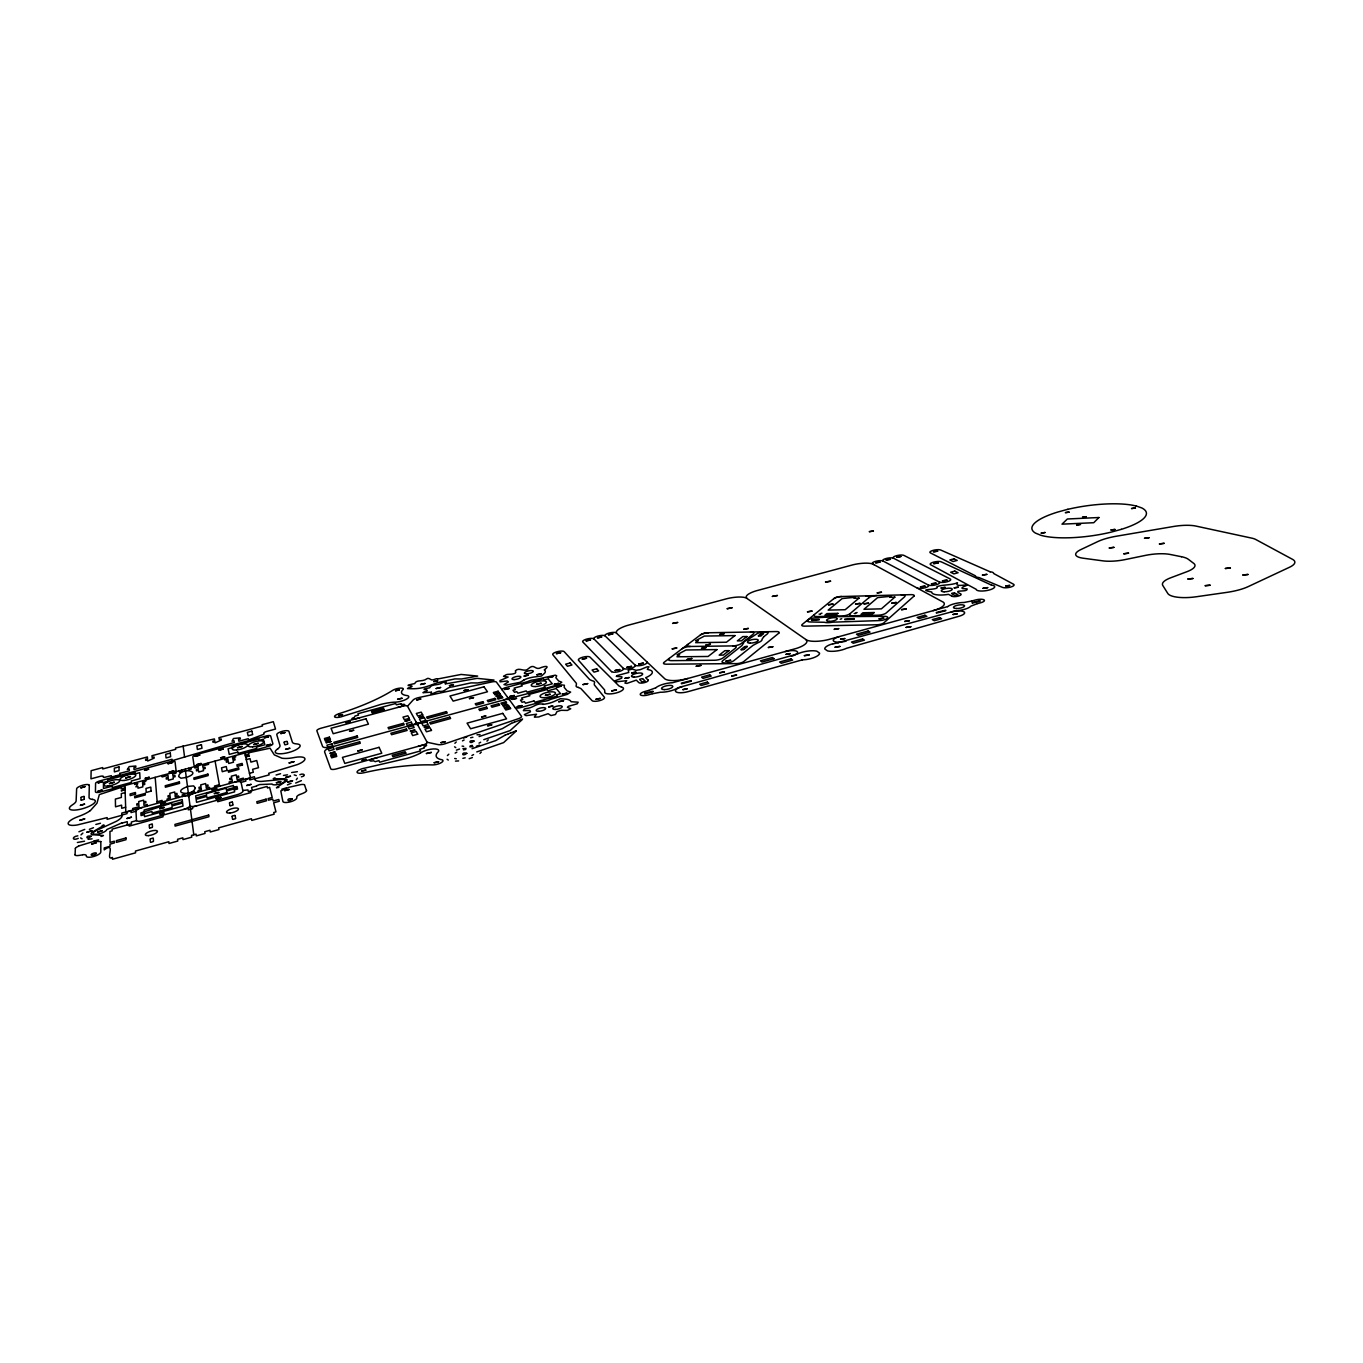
<?xml version="1.0" encoding="UTF-8"?>
<svg xmlns="http://www.w3.org/2000/svg" width="1363" height="1363" viewBox="0 0 1363 1363"><rect width="100%" height="100%" fill="white"/><g stroke="black" fill="none" stroke-linecap="round" stroke-linejoin="round"><path stroke-width="1.5" d="M100.845 841.567L100.794 851.926A7.565 2.351 -17.3 0 1 93.757 856.492A7.565 2.351 -17.3 0 1 86.295 856.117A7.633 2.368 -17.5 0 0 82.751 854.669M84.182 799.093L84.267 796.571M80.945 799.979L81.047 797.457M75.084 854.533L75.357 848.553M299.587 794.493A7.241 2.317 -15.3 0 0 296.844 797.628A7.224 2.317 -15.5 0 1 290.234 801.87A7.224 2.317 -15.5 0 1 282.857 801.342L280.812 790.932L289.092 787.252L300.865 784.577A11.364 3.595 -15.3 0 1 301.342 784.526A5.537 1.755 -15.3 0 1 304.477 784.798M520.087 720.09L514.533 722.151M513.766 731.829L511.04 732.8M507.905 734.18L505.196 735.066M505.009 735.236L495.706 740.603L472.041 748.713M513.101 697.396A4.736 1.448 -13 0 0 509.489 699.901A4.753 1.448 -13 0 0 504.037 699.883L421.644 722.39A4.788 1.448 -13.9 0 1 416.294 722.339L407.52 706.204L413.159 699.986A6.168 1.806 -13.7 0 1 418.918 697.532L491.975 681.909A4.6 1.363 -13.1 0 1 496.422 682.096L507.649 697.379A4.719 1.431 -13 0 0 513.101 697.396L561.471 684.89L564.401 685.265L564.197 687.378L567.076 690.854L570.637 692.08L567.417 694.295L550.379 699.423A5.401 1.67 -12.7 0 1 543.616 701.298L520.683 707.584A4.805 1.482 -12.9 0 1 515.129 707.55M431.441 692.302C428.681 697.021 438.153 689.78 440.453 691.467C445.957 691.586 446.025 687.105 453.027 686.765L470.951 682.897L477.714 682.965L494.019 680.052L477.084 678.348L452.618 682.676A9.183 2.675 -13.4 0 0 451.392 682.897L445.309 683.868M263.962 734.027L264.03 733.55A3.663 1.039 -15.1 0 1 266.637 731.454L275.513 729.052L273.333 721.691L262.156 724.707L262.497 725.968L218.915 737.69L219.256 739.428L221.147 738.933L221.368 740.024L215.115 742.852L214.911 741.762L213.02 742.273L212.815 741.165L214.707 740.654L214.383 738.916L175.52 747.997L175.674 749.326L151.992 755.698L152.145 757.504L154.053 756.993L154.155 758.118L147.698 761.031L147.613 759.89L145.688 760.401L145.602 759.259L147.528 758.748L147.391 756.942L102.719 768.953L102.719 767.573L91.134 770.691L90.963 778.835L100.18 776.348A3.799 1.056 -16.5 0 1 103.247 776.961L103.435 777.353M445.241 683.698L446.229 682.164L443.401 682.284A9.132 2.641 -13.4 0 0 442.43 682.727C437.54 686.015 431.85 683.442 429.618 687.804C415.153 690.598 434.695 688.724 423.757 692.217A9.2 2.675 -13.6 0 0 422.939 692.677L431.458 692.2M256.568 785.821L259.464 784.594L272.021 784.015A6.798 2.113 -15.4 0 0 278.529 784.338A6.798 2.113 -15.4 0 0 285.088 780.795A6.798 2.113 -15.4 0 0 280.079 779.653L261.321 781.425A16.373 5.009 -15.4 0 1 254.677 778.58L249.804 779.926L249.395 778.341L245.51 779.415L245.919 781.05L241.047 782.396A6.542 1.993 -15.7 0 0 234.385 782.192M297.407 778.12L296.316 779.738M481.292 752.086L479.946 753.466M488.261 739.802L486.932 741.131M447.422 755.579L448.836 754.216M454.884 743.295L456.247 741.966M516.015 731.25L503.611 742.614L476.76 751.933M522.302 719.545L510.171 730.568L483.78 739.666M81.013 834.889L82.887 833.066M153.338 841.533L150.782 842.351M150.356 838.875L152.946 838.092M232.221 816.113L234.76 815.364M235.458 818.72L233.005 819.453M149.436 824.802L151.975 824.053M152.23 827.443L149.811 828.142M232.783 805.124L230.33 805.84M814.341 614.577A6.236 1.84 -10 0 0 817.34 616.553L841.738 616.008A6.287 1.857 -9.8 0 0 849.916 613.776L868.827 597.744A6.185 1.789 -9.5 0 1 876.801 595.563M83.91 799.451L81.354 800.2M81.235 797.168L83.944 796.367M229.631 802.62L232.068 801.921M741.046 649.487L744.522 646.726M758.322 635.771L760.81 633.778M743.806 649.452L747.282 646.692M761.048 635.72L763.655 633.642M424.183 747.997L419.736 749.36L420.554 750.911L379.681 762.207L378.965 760.622L375.234 761.661L373.394 760.741A3.152 0.988 -14.5 0 1 369.969 760.656A3.152 0.988 -14.5 0 1 372.593 758.918L377.585 757.538M653.03 691.791L644.733 693.92M287.525 744.164L285.174 744.794M644.784 681.244L642.109 681.824M644.546 693.358L645.534 692.932M284.254 742L286.792 741.336M301.376 780.641L295.635 783.044M639.894 679.183L642.535 678.638M276.433 787.712L285.77 781.493M744.607 646.675L747.094 646.198M743.636 649.572L741.216 649.981M760.946 635.788L758.51 636.248M681.313 683.17L691.16 680.614M819.197 619.824L811.718 620.386M691.245 681.21L681.517 683.766M854.328 619.109L844.873 619.688M972.126 602.565L980.014 600.708M844.719 619.143L854.226 618.581M980.014 601.287L972.279 603.11M760.912 633.71L763.348 633.267M957.661 595.103L955.19 595.512M78.918 831.771L84.745 829.403M523.818 680.239L519.882 682.369L508.16 684.686A14.192 4.191 -13 0 1 506.542 685.112L503.986 684.601L508.416 681.892L507.206 680.955L500.051 681.841L499.982 680.563L508.16 677.053L504.293 676.542A14.192 4.157 -12.8 0 1 503.543 676.252L506.491 674.6A13.391 3.936 -12.9 0 1 508.058 674.361C510.426 674.225 517.906 674.208 515.333 670.852C519.15 666.609 524.755 672.93 528.571 668.534C534.04 663.508 534.739 669.369 539.288 668.313C545.03 665.757 550.635 665.365 544.246 669.88A18.111 5.35 -12.7 0 1 544.672 673.152L541.503 675.997L534.057 677.002A11.739 3.51 -12.7 0 0 523.443 680.188M811.564 619.841L819.095 619.296M93.519 831.447L104.201 825.16L102.225 825.416M951.817 593.263L954.373 592.871M473.574 754.574L471.888 755.494M480.662 742.239L479.009 743.125M455.14 753.109L456.826 752.189M462.466 740.876L464.119 739.99M420.264 753.092L421.44 752.41A10.086 3.22 -14 0 1 433.315 748.951A10.086 3.22 -14 0 1 438.494 751.507A25.59 8.246 -13.7 0 0 440.726 759.515A6.832 2.215 -14 0 1 441.578 762.462A6.832 2.215 -14 0 1 432.48 764.916A124.237 42.049 -15 0 0 363.751 772.787L363.529 772.821A6.798 2.164 -14.7 0 1 357.072 771.816A6.798 2.164 -14.7 0 1 365.131 768.033L407.588 758.203A28.879 9.081 -14.2 0 0 420.4 753.109M263.485 734.418L248.56 740.007L248.236 738.695L238.9 741.233L238.508 739.479L240.399 738.95L240.161 737.86L233.465 738.507L232.034 741.216L233.942 740.705L234.334 742.46L172.232 760.656L172.079 759.276L134.017 769.55L133.932 767.693L135.874 767.165L135.806 766.006L129.161 766.619L127.304 769.482L129.264 768.953L129.332 770.811L119.757 773.4M945.718 610.743L936.415 613.06M936.33 612.498L945.701 610.181M84.557 841.192L77.384 842.487M291.086 783.282L287.406 784.901M275.053 777.881L273.23 778.665L284.322 778.903M291.648 772.531L297.39 771.679M89.379 829.334L93.468 827.716M100.998 836.473L103.06 835.655M514.175 731.573L516.321 730.721M520.479 719.851L522.591 719.017M977.032 603.775L970.916 606.126A12.642 3.782 -8.7 0 1 955.344 610.845L838.006 642.654M648.958 690.325L655.824 687.77M472.382 757.589L469.162 758.714M301.41 776.842C306.828 775.717 303.693 772.838 299.86 774.678M479.52 745.152L476.369 746.243M456.384 750.144L459.552 749.037M463.676 738.013L466.776 736.94M479.094 736.582L502.351 728.643L511.466 723.327M840.187 619.245L841.738 618.717M78.27 838.381C71.966 841.158 71.592 836.643 77.844 835.809M855.674 613.486L854.192 613.486M820.526 614.151L819.078 614.151M832.759 643.762L831.191 644.256A13.221 4.106 -9.8 0 0 826.37 646.573L825.62 647.186A12.506 3.885 -9.8 0 0 824.785 649.009L827.511 650.884A12.506 3.885 -9.8 0 0 831.669 651.327L833.287 651.293A13.204 4.106 -9.8 0 0 840.221 650.355L841.925 649.93A12.506 3.885 -9.8 0 0 846.474 648.311L959.058 616.263A9.626 2.913 -8.7 0 0 963.828 611.714A9.626 2.913 -8.7 0 0 951.238 611.987M286.417 787.865L281.851 789.194M276.076 775.002L280.557 773.724M542.287 689.422L558.762 684.465L561.777 682.216L558.677 681.006L555.848 677.701L556.683 675.792L555.303 675.162L534.466 679.779A5.231 1.567 -12.7 0 0 527.924 681.551L505.792 687.582A4.651 1.397 -13 0 0 502.231 690.002M933.11 610.658L934.831 610.147M1121.357 529.338L1110.76 532.234A57.672 15.197 -7.9 0 1 1040.702 535.233L1035.454 533.086A57.672 15.197 -7.9 0 1 1057.807 512.028L1067.842 509.285M186.373 777.404C203.581 771.679 181.432 766.517 178.723 776.007A31.264 9.183 -15.7 0 0 178.826 776.723L180.972 778.222L186.22 777.455M98.596 839.847L93.826 841.107M95.836 824.462L100.487 823.252M802.262 659.879L687.804 691.705A9.814 3.135 -11.3 0 1 675.809 691.705A9.814 3.135 -11.3 0 1 682.301 686.577M256.5 786.059L251.576 787.422L252.325 790.506M136.453 820.628L131.376 822.008L131.41 823.848L112.141 829.147L112.158 830.834L109.943 831.447L110.045 842.385L114.322 841.192L114.356 842.93L110.011 844.14L110.028 846.304L104.235 847.922L104.235 849.865C116.809 840.579 104.491 861.774 112.482 857.429L112.516 859.252L135.55 852.829L135.465 851.04L168.842 841.738L169.012 843.493L177.769 841.056L177.582 839.301L182.829 837.836L183.017 839.591L191.757 837.155L191.536 835.4L196.068 834.139L196.306 835.894L205.012 833.457L204.757 831.72L209.97 830.271L210.243 831.992L218.932 829.573L218.642 827.852L251.422 818.72L251.797 820.407L274.167 814.171L273.724 812.501L275.956 811.871L273.656 802.824L279.262 801.257L278.785 799.485L273.23 801.018L272.685 799.042L268.494 800.2L268.085 798.599L272.225 797.457L269.618 787.388L267.472 787.984L267.08 786.434L248.356 791.596L247.93 789.91L242.818 790.506M947.592 606.637L828.091 639.673A18.912 5.759 -10 0 1 806.538 639.997L746.413 598.05A17.344 4.89 -10.8 0 0 727.28 598.596L627.372 625.447A17.532 4.992 -11.7 0 0 616.485 633.045M648.601 690.445L644.903 691.467A6.508 2.062 -11.7 0 0 640.44 694.891A6.508 2.062 -11.7 0 0 648.311 694.891L652.025 693.869M972.092 600.913L975.516 599.976A6.355 1.891 -8.5 0 1 983.865 599.754A6.355 1.891 -8.5 0 1 980.815 602.719L977.356 603.673M645.244 693L652.945 691.228M774.048 658.704L762.036 662.043L760.486 660.816L772.446 657.477L774.014 658.687M122.193 823.048L127.253 821.65L127.338 824.973M407.52 706.204A4.668 1.38 -13.9 0 0 402.375 706.17L320.952 728.234A4.736 1.397 -14.7 0 0 316.863 730.789L322.571 746.413A9.711 2.93 -14.7 0 0 333.015 746.617L412.393 724.929A4.822 1.465 -14 0 1 417.742 724.98M125.652 807.22L121.682 808.293L121.597 805.141L115.514 806.811L115.378 799.059L121.392 797.423L121.29 793.641L125.157 792.585M249.463 773.315L253.314 772.259L252.615 769.311L258.527 767.693L256.738 760.52L250.894 762.121L250.042 758.595L246.277 759.617M157.154 801.768L162.095 800.405L162.248 801.972M219.358 784.713L214.485 786.059L214.741 787.575M142.297 807.441A6.696 2.01 -16.6 0 0 135.993 811.258L131.018 812.587L131.001 810.815L126.998 811.905L127.015 813.626L122.006 815.006A17.02 5.077 -16.9 0 1 116.383 821.293L97.829 829.846A7.088 2.147 -17 0 0 93.263 833.679A7.088 2.147 -17 0 0 100.538 833.44A7.088 2.147 -17 0 0 106.74 829.556L122.023 822.809M171.448 772.923A4.907 1.414 -16 0 0 176.031 770.214L175.043 761.781A4.839 1.38 -15.9 0 0 170.239 761.644L100.061 780.863A4.498 1.261 -16.5 0 0 95.58 783.367L95.444 791.818A4.992 1.431 -16.6 0 0 99.993 792.056L119.961 786.911A4.225 1.21 -16.4 0 0 124.936 785.548L244.744 753.023A4.106 1.193 -15.4 0 0 249.582 751.712L268.852 746.225A4.805 1.397 -15.2 0 0 272.873 743.687L270.675 736.037A4.328 1.244 -15.1 0 0 266.041 736.003L197.226 754.352A4.805 1.38 -15.7 0 0 192.796 756.976L194.023 765.325A4.873 1.414 -15.8 0 0 198.947 765.461M125.004 787.865L121.154 788.904L121.12 787.405L99.346 794.578L96.96 803.216L90.486 810.457A26.118 7.548 -17 0 1 89.6 811.087M245.238 755.187L248.986 754.165L248.662 752.785L270.044 748.202L274.321 754.881L281.885 758.186A24.738 7.394 -15 0 0 283.317 758.356A19.355 5.793 -15 0 0 292.108 757.913L295.243 757.351A13.068 3.97 -15.1 0 1 304.903 758.595A13.153 3.987 -15.1 0 1 297.321 764.609L268.715 773.281L269.141 774.866L254.881 778.784L254.387 776.706L121.818 813.064L121.869 815.295L107.149 819.333L107.149 817.596L77.146 824.99A13.817 4.072 -17 0 1 68.15 823.422A13.732 4.038 -17 0 1 77.265 816.948L80.451 815.738A20.394 5.912 -17 0 0 89.617 811.087M125.055 789.194L121.205 790.83L125.072 789.79M245.527 756.448L249.412 755.971L245.664 756.993M687.94 678.467L686.049 678.961A19.15 5.963 -11.3 0 1 665.059 679.03L616.212 632.909A5.861 1.67 -11.9 0 0 609.227 633.028A5.861 1.67 -11.9 0 0 605.087 635.891L604.916 635.771A5.861 1.67 -12 0 0 597.829 636.095A5.861 1.67 -12 0 0 593.927 638.906A5.878 1.687 -12.1 0 0 586.976 639.008A5.878 1.687 -12.1 0 0 582.751 641.905L611.544 671.618M465.192 757.828L462.858 758.322M470.627 737.741L472.91 737.264M472.433 745.408L470.133 745.885M463.454 749.889L465.771 749.411M971.717 600.998L964.05 602.48A12.642 3.782 -8.7 0 0 947.609 606.637M652.417 693.767L660.391 692.234A12.914 4.089 -11.5 0 0 677.939 687.787L798.088 653.729A12.523 3.919 -10.1 0 1 802.654 652.11L804.34 651.701A13.238 4.14 -10.1 0 1 811.189 650.781L812.791 650.747A12.54 3.919 -10.1 0 1 816.88 651.207L819.538 653.098A12.54 3.919 -10.1 0 1 818.652 654.956L817.885 655.586A13.238 4.14 -10.1 0 1 812.944 657.954L811.343 658.448A12.54 3.919 -10.1 0 1 805.993 659.556L802.194 659.896M283.47 775.462L287.508 774.831M276.825 787.678L278.887 787.354M92.088 838.824L88.101 839.335M855.794 612.89L857.106 612.515M476.965 734.81L480.032 734.606M469.911 746.89L473.012 746.685M466.01 748.406L462.909 748.611M458.632 760.912L455.498 761.116M820.662 613.554L821.974 613.18M104.031 777.489L111.34 775.666L111.357 777.097L119.791 774.797L119.757 773.383M543.036 704.177C536.17 702.746 533.58 708.044 526.101 708.521A15.027 4.702 -12.9 0 0 524.414 708.999L523.375 710.634L529.934 710.447L530.48 711.759L524.346 714.621L526.033 715.643L536.528 714.229L534.569 716.563A15.351 4.856 -12.7 0 0 534.449 717.159L538.811 716.955A14.277 4.498 -12.9 0 0 540.242 716.342L548.113 713.701L550.959 715.558L555.457 714.519L556.939 711.656L561.096 710.293L567.383 710.43L570.739 708.777L567.383 707.278L568.354 706.324L575.578 704.279A14.976 4.685 -12.4 0 0 577.248 703.802L578.185 702.184L571.063 701.724A19.15 5.997 -12.6 0 0 566.497 699.185L560.329 698.725L554.008 701.57A12.114 3.748 -12.7 0 1 542.866 704.364M682.079 648.737A6.287 1.874 -11.2 0 1 690.394 646.471L732.8 645.909A6.338 1.908 -10.8 0 0 741.182 643.609L753.228 634.085A6.27 1.874 -10.7 0 0 750.468 632.023M511.67 723.259L514.345 722.22M508.126 733.924L510.835 732.868M400.79 703.802L396.36 704.807L395.662 703.495L357.924 713.718L358.52 715.064L355.062 716.001L354.346 717.398A2.93 0.852 -14.3 0 0 351.875 718.965A2.93 0.852 -14.3 0 0 355.044 719L359.73 717.739M92.803 834.701L103.452 835.485M463.676 746.311L462.091 746.106M456.298 758.748L454.697 758.51M1181.431 556.717L1170.221 554.468A24.108 6.849 -7.1 0 0 1145.295 555.423L1125.174 559.58A23.478 6.576 -7.5 0 1 1102.888 560.857L1083.21 558.217A23.171 6.44 -7.7 0 1 1080.808 549.613L1097.675 541.622A30.838 8.502 -7.5 0 1 1116.382 536.221L1173.611 526.476A23.29 6.321 -7.1 0 1 1195.947 526.084L1251.728 538.129A24.295 6.747 -6.5 0 1 1255.715 539.475L1292.55 559.358A25.556 7.343 -6 0 1 1289.483 567.264L1248.338 586.55A34.279 10.12 -6.3 0 1 1226.632 592.411L1196.152 596.773A25.624 7.633 -6.5 0 1 1167.784 593.45L1162.792 585.477A25.284 7.445 -6.6 0 1 1170.664 577.81L1187.003 571.659A24.585 7.071 -6.9 0 0 1193.715 563.379L1188.4 559.341A32.303 9.251 -7 0 0 1181.448 556.7M1135.907 505.877L1141.615 507.871A57.672 15.197 -7.9 0 1 1121.34 529.338M294.204 774.9L296.299 775.598M578.27 687.412L580.842 688.519L592.002 700.565A6.491 2.045 -12.2 0 0 599.618 700.65A6.491 2.045 -12.2 0 0 604.388 697.226L594.302 684.839L594.353 683.033A9.456 2.896 -12.3 0 0 592.394 680.819L589.821 679.711L564.163 651.633A5.946 1.721 -12.4 0 0 557.228 651.718A5.946 1.721 -12.4 0 0 552.799 654.683L576.396 683.357L576.345 685.163A9.456 2.896 -12.3 0 0 578.321 687.429M421.644 722.39A4.822 1.465 -13.9 0 0 417.742 724.98L427.113 742.256L438.119 744.607A6.645 2.096 -13.8 0 0 445.343 743.67L518.621 718.608A4.89 1.533 -13 0 0 521.484 716.239L509.489 699.901M893.515 558.217L939.26 581.984A6.065 1.738 -8.9 0 0 947.183 581.745A6.065 1.738 -8.9 0 0 950.215 578.985L903.942 555.405A5.725 1.55 -9.4 0 0 896.564 555.695A5.725 1.55 -9.4 0 0 893.515 558.217A5.725 1.55 -9.5 0 0 886.154 558.506A5.725 1.55 -9.5 0 0 883.071 561.028A5.725 1.567 -9.6 0 0 875.71 561.317A5.725 1.567 -9.6 0 0 872.593 563.856L874.075 564.64M954.56 592.939L957.797 594.626M951.698 593.723L954.918 595.427M952.345 596.381L948.512 594.353A15.913 4.617 -8.9 0 1 931.713 592.036C914.454 588.526 940.572 590.469 936.875 586.72C942.361 584.488 950.641 585.46 957.525 582.802C952.754 588.765 976.078 581.848 963.045 586.925C959.433 589.242 965.43 588.543 967.117 588.901C968.071 592.701 950.914 589.157 960.728 593.876A4.771 1.397 -8.8 0 1 958.359 596.074A4.771 1.397 -8.8 0 1 952.107 596.244M883.071 561.028L928.254 585A6.065 1.738 -9 0 0 936.16 584.761A6.065 1.738 -9 0 0 939.26 581.984M455.787 747.623L454.595 746.822M448.291 760.06L447.081 759.225M82.087 838.841L80.604 837.904M605.087 635.891L635.328 665.314A6.202 1.874 -11.7 0 0 642.927 665.008A6.202 1.874 -11.7 0 0 646.897 661.941M805.772 639.554L806.334 640.048A18.963 5.81 -10.3 0 1 796.265 648.464L672.555 682.727A12.914 4.089 -11.5 0 0 655.842 687.77M747.043 598.425L746.583 598.016A17.31 4.839 -10.5 0 1 756.158 590.826L853.204 564.742A17.191 4.719 -9.7 0 1 872.78 564.026L943.383 602.225A18.809 5.588 -9 0 1 934.831 610.147M648.209 680.188L645.653 677.701A16.305 5.009 -11.8 0 0 648.652 669.71L647.289 669.318L648.992 666.814L647.135 666.831L640.218 669.676L635.976 670.306L632.245 669.046L628.207 670.221L628.769 672.453L617.2 675.554L616.297 676.355L621.937 676.832L621.681 678.212L615.156 680.733L616.451 681.807L626.707 680.682L624.918 683.067L626.844 683.425L636.317 680.12L638.787 682.59A4.89 1.516 -11.7 0 0 644.699 682.573A4.89 1.516 -11.7 0 0 648.038 680.035M642.808 678.757L644.92 680.836M639.724 679.592L641.837 681.687M593.927 638.906L623.351 668.381A6.219 1.874 -11.8 0 0 630.83 668.33A6.219 1.874 -11.8 0 0 635.141 665.161M424.455 747.52L424.046 746.771A3.118 0.988 -14 0 0 426.568 745.05A3.118 0.988 -14 0 0 423.092 744.982L336.167 768.953A5.043 1.584 -14.9 0 1 330.749 768.817L324.615 752.001A9.814 2.982 -14.7 0 1 333.015 746.617M401.182 703.972L401.54 704.62A2.913 0.852 -13.9 0 1 404.743 704.637A2.913 0.852 -13.9 0 1 402.375 706.17L397.74 707.431M418.151 746.345L423.092 744.982A4.958 1.567 -14 0 0 427.113 742.256M304.648 785.122L306.351 790.404M287.133 741.506L287.814 743.772M284.032 742.341L284.731 744.607M244.744 753.023L250.502 777.762M250.588 790.983L250.945 792.55L217.722 801.717L217.433 800.115M100.828 841.55L93.74 841.414L79.071 845.878A11.96 3.663 -17.3 0 0 78.441 846.167M243.687 779.636L243.364 778.137L237.213 779.823L236.787 777.83L238.815 777.285L238.542 776.041L236.532 776.603L236.157 774.866L231.335 776.194L231.693 777.915L229.683 778.477L229.921 779.721L231.949 779.159L232.34 781.152L229.103 782.038L229.41 783.555M235.39 755.562L235.697 756.959L232.562 757.811L232.869 759.259L234.828 758.714L235.083 759.89L233.124 760.418L233.499 762.207L228.763 763.501L228.405 761.713L226.428 762.241L226.207 761.065L228.166 760.537L227.877 759.089L224.742 759.941L224.469 758.544M241.081 782.413L242.921 790.966A6.645 2.045 -15.8 0 1 236.958 794.748L192.422 807.015L192.643 808.634L188.281 809.826L188.077 808.225L143.064 820.628A6.781 2.062 -16.7 0 1 136.436 820.305L135.993 811.258M232.443 802.126L232.971 804.8M235.118 815.585L235.663 818.379M229.427 802.96L229.938 805.635M232.034 816.437L232.579 819.231M215.064 761.082L219.63 786.23M208.335 762.922L208.573 764.319L202.746 765.904L203.053 767.795L205.029 767.267L205.234 768.511L203.257 769.039L203.513 770.708L198.759 772.02L198.504 770.334L196.528 770.879L196.34 769.635L198.317 769.09L198.027 767.182L194.875 768.051L194.67 766.619M209.851 788.921L209.595 787.388L206.341 788.291L206.086 786.724L208.113 786.161L207.909 784.901L205.881 785.463L205.574 783.555L200.719 784.884L201.008 786.792L198.981 787.354L199.168 788.615L201.196 788.053L201.434 789.637L198.18 790.523L198.402 792.056M191.127 767.59L191.314 769.005L188.946 769.652L188.758 768.221M194.705 793.062L194.5 791.528L192.047 792.21L192.251 793.743M183.119 745.953L184.618 757.3M185.215 769.192L193.802 834.769M181.671 770.146L181.858 771.577L179.473 772.225L179.303 770.794M184.874 795.771L184.687 794.22L182.233 794.902L182.421 796.435M175.742 771.765L175.912 773.196L172.743 774.048L172.965 775.99L174.941 775.445L175.094 776.706L173.101 777.234L173.288 778.937L168.501 780.249L168.313 778.546L166.32 779.091L166.201 777.813L168.194 777.285L167.99 775.343L162.129 776.944L161.993 775.496M178.706 797.457L178.536 795.907L175.248 796.81L175.077 795.208L177.122 794.646L176.969 793.368L174.941 793.93L174.72 791.988L169.83 793.334L170.034 795.276L167.99 795.839L168.109 797.116L170.154 796.554L170.324 798.156L167.036 799.059L167.189 800.626M162.896 815.159L163.049 816.795L129.178 826.131L129.127 824.479M155.178 777.353L157.29 803.335M152.315 824.274L152.503 827.051M153.286 838.313L153.491 841.227M149.249 825.109L149.436 827.903M150.169 839.182L150.356 842.095M145.637 779.926L145.739 781.391L142.553 782.26L142.638 783.776L144.648 783.231L144.717 784.458L142.723 785.003L142.825 786.877L138.004 788.189L137.919 786.315L135.908 786.86L137.765 783.555L134.579 784.424L134.494 782.958M147.374 806.061L147.272 804.477L143.967 805.38L143.831 803.301L145.892 802.722L145.807 801.427L143.762 801.989L143.643 800.183L138.719 801.529L138.822 803.352L136.76 803.914L136.828 805.209L138.89 804.647L139.009 806.743L132.705 808.463L132.773 810.048M141.854 812.944L141.939 814.239L151.957 811.479L152.094 813.081L172.13 807.543L171.959 805.959L181.926 803.216L181.773 801.955L171.823 804.698L171.653 803.114L140.9 812.893L141.053 815.585L144.41 814.665L144.529 816.658L183.017 806.061L182.233 799.536L144.12 809.997L144.239 811.973M124.936 785.548L125.805 811.973M928.254 585A6.065 1.738 -9.1 0 1 925.136 587.777A6.065 1.738 -9.1 0 1 917.231 588.015M92.735 834.701A6.423 1.942 -17.1 0 1 93.127 831.669M284.731 778.903A6.151 1.908 -15.4 0 1 285.821 781.459M623.351 668.381A6.219 1.891 -11.9 0 1 618.989 671.567A6.219 1.891 -11.9 0 1 611.544 671.618M846.082 641.121A9.575 2.947 -9.8 0 1 833.849 641.309A9.575 2.947 -9.8 0 1 839.284 636.606M833.032 643.949A12.506 3.885 -9.8 0 1 838.296 642.842M785.02 651.616A9.626 2.999 -10.3 0 1 797.116 651.48A9.626 2.999 -10.3 0 1 791.375 656.302M1067.808 509.336A57.672 15.197 -7.9 0 1 1135.822 505.946M416.294 722.339A4.805 1.448 -13.9 0 1 412.393 724.929M196.715 805.84A6.696 2.062 -16.2 0 1 189.985 805.55A6.713 2.062 -16.3 0 1 183.784 809.401M194.892 793.01A6.611 2.01 -16.1 0 0 188.827 796.742A6.628 2.01 -16.2 0 0 182.216 796.486M507.649 697.379A4.719 1.431 -13.1 0 1 504.037 699.866M669.199 658.431A6.355 1.925 -11.4 0 0 671.652 660.646L714.536 660.254A6.44 1.976 -11 0 0 723.072 657.903L735.526 648.055A6.355 1.925 -10.9 0 0 732.8 645.909M690.394 646.471A6.253 1.857 -11.2 0 1 687.906 644.358M700.361 634.988A6.185 1.823 -11.1 0 1 708.521 632.773M299.86 794.561A13.238 4.259 -15.3 0 1 300.576 794.254L302.995 793.283A6.508 2.079 -15.3 0 0 306.641 790.319M82.513 854.874A13.988 4.345 -17.5 0 0 81.729 854.993L79.105 855.419A6.866 2.113 -17.4 0 1 74.761 854.618M75.323 848.331A5.827 1.789 -17.3 0 1 78.543 846.219M849.916 613.776A6.304 1.874 -9.7 0 0 853.102 615.769L878.028 615.224A6.355 1.891 -9.4 0 0 886.24 612.958L904.623 596.79A6.236 1.823 -9.3 0 0 901.267 594.898M833.747 598.698A6.116 1.755 -9.9 0 1 841.67 596.534M865.641 595.87A6.168 1.789 -9.6 0 1 868.827 597.744M103.452 782.481L103.452 788.513L112.226 786.144L112.243 787.61L131.376 782.43L131.325 780.965L140.048 778.597L139.708 772.668L135.312 773.86L135.227 772.446L107.728 779.875L107.728 781.323L103.452 782.481M1210.071 585.187L1204.977 585.715L1210.071 585.255M409.769 720.039L405.118 721.146L409.769 720.039M410.382 731.096L415.102 730.04L410.416 731.011M608.494 634.783L612.788 633.897L608.494 634.783M807.509 611.817L811.99 611.084L807.509 611.817M804.374 655.654L809.162 654.887L804.374 655.654M1005.792 585.971L1009.898 585.426L1005.809 585.903M201.077 763.433L196.391 764.779L201.077 763.519M199.765 755.068L195.113 756.329L199.765 755.068M601.662 636.947L597.386 637.901L601.662 637.015M402.017 698.231L397.553 699.219L402.017 698.299M600.248 698.418L596.04 699.219L600.248 698.418M399.427 689.831L395.543 690.768L399.427 689.831M89.311 785.378L89.038 797.474A15.436 4.43 -16.6 0 0 92.411 799.399L92.224 799.382A13.494 3.885 -16.8 0 1 91.304 805.192A13.494 3.885 -16.8 0 1 73.5 810.116A13.494 3.885 -16.8 0 1 72.392 804.869A15.402 4.379 -16.9 0 0 76.124 800.916L76.635 788.734A6.594 1.857 -16.6 0 1 83.143 785.122A6.594 1.857 -16.6 0 1 89.328 785.378M790.284 653.593L786.093 654.325L790.284 653.593M1192.932 578.491L1187.94 579.002L1192.932 578.491M437.54 679.013L461.086 674.446L477.68 676.065L461.597 678.978L454.935 678.91L437.233 682.727C425.035 687.531 419.395 689.371 407.486 688.571A9.098 2.624 -13.7 0 1 408.304 688.111C420.486 684.107 397.553 687.173 414.71 683.579C416.345 679.302 422.377 682.216 426.892 678.774A9.047 2.59 -13.5 0 1 427.863 678.348C431.049 678.331 430.197 681.551 435.717 678.944A9.081 2.607 -13.5 0 1 436.927 678.723L437.54 679.013M590.503 639.963L586.192 640.849L590.503 639.963M587.657 683.613L583.023 684.584L587.657 683.613M987.681 587.623L983.047 588.305L987.681 587.623M195.301 787.95C192.813 797.065 169.353 793.215 187.498 786.587A15.027 4.515 -16.1 0 1 188.52 786.332L193.648 785.889L195.301 787.95M873.393 530.991L869.407 531.655L873.393 530.991M986.829 574.351L982.314 575.084L986.812 574.402M586.499 658.21L582.069 659.198L586.482 658.278M173.663 770.879L168.944 772.225L173.663 770.947M777.404 595.495L772.395 596.398L777.404 595.495M172.709 762.377L168.058 763.706L172.709 762.377M772.838 646.709L768.17 647.527L772.838 646.778M165.536 802.347L160.595 803.778L165.536 802.347M164.122 807.475L159.71 808.685L164.122 807.475M163.969 813.029C158.772 817.647 158.074 811.411 163.952 813.115M365.812 770.027L361.451 771.151L365.812 770.112M567.025 693.205L562.357 694.108L567.025 693.205M366.153 759.395L361.859 760.503L366.153 759.464M362.081 749.889L357.856 750.979L362.081 749.889M561.062 686.185L556.462 687.071L561.062 686.185M730.67 660.271L725.968 661.123L730.67 660.271M560.67 652.707L556.325 653.678L560.67 652.775M558.66 683.357L554.059 684.311L558.643 683.425M957.235 613.81L953.027 614.492L957.235 613.81M958.274 587.197L954.236 587.845L958.274 587.197M1164.121 543.326L1159.453 543.956L1164.121 543.326M353.664 730.261L349.575 731.301L353.664 730.261M724.128 633.676L719.647 634.494L724.128 633.676M149.18 777.251L144.989 778.443L149.18 777.319M552.901 676.593L548.386 677.53L552.901 676.593M148.601 769.158L144.461 770.351L148.601 769.226M550.09 694.261L545.439 695.215L550.09 694.261M349.967 721.64L345.946 722.663L349.967 721.64M748.355 628.445L743.874 629.178L748.355 628.445M131.41 817.204L126.98 818.499L131.41 817.204M1135.413 507.99L1131.58 508.535L1135.413 507.99M946.995 580.144L942.497 580.825L946.995 580.144M945.121 587.368L941.117 588.015L945.121 587.368M541.077 683.221L536.545 684.243L541.077 683.221M736.548 675.06L731.744 675.98L736.548 675.06M342.522 714.655L338.535 715.677L342.505 714.723M710.379 644.239L705.847 645.125L710.379 644.239M1149.043 537.704L1144.443 538.266L1149.026 537.755M334.889 752.018L330.119 753.245L334.889 752.018M706.034 647.578L701.468 648.328L706.017 647.646M130.439 776.62L125.72 777.966L130.439 776.62M453.402 684.737L449.466 685.623L453.402 684.737M938.136 562.97L933.774 563.618L938.136 562.97M936.006 583.16L931.508 583.824L936.006 583.16M330.902 741.557L326.2 742.682L330.902 741.557M937.642 551.112L933.399 551.811L937.642 551.163M731.982 607.762L726.973 608.733L731.965 607.83M724.435 671.857L719.664 672.777L724.435 671.857M1114.968 529.457L1111.015 529.951L1114.968 529.457M896.207 602.463L891.658 603.23L896.207 602.463M91.168 836.235C85.784 840.971 85.205 834.616 91.151 836.32M91.917 830.766L86.823 832.265L91.917 830.766M521.91 705.591L517.224 706.63L521.91 705.591M691.791 658.499L687.191 659.402L691.791 658.499M925 586.158L920.502 586.84L925 586.158M102.208 830.749L97.693 832.077L102.208 830.749M114.202 782.226L109.466 783.589L114.202 782.226M516.509 698.384L511.892 699.406L516.509 698.384M1128.53 553.157L1123.862 553.787L1128.53 553.157M437.625 680.733L433.758 681.568L437.625 680.733M514.328 695.471L509.728 696.493L514.311 695.539M883.752 618.103L879.101 618.887L883.752 618.103M910.842 626.724L906.071 627.423L910.842 626.724M909.411 620.693L904.691 621.443L909.411 620.693M96.228 842.777L91.628 844.055L96.228 842.777M507.7 704.756L503.049 705.795L507.7 704.756M509.115 688.519L504.566 689.457L509.115 688.519M102.055 790.029L97.829 791.256L102.038 790.097M906.191 608.92L901.573 609.67L906.191 608.92M102.072 781.749L97.897 782.941L102.072 781.817M700.923 665.417L696.237 666.234L700.923 665.417M292.176 799.008C286.894 803.591 286.077 797.27 292.176 799.008M1113.895 547.364L1109.312 547.994L1113.895 547.364M500.834 695.266L496.251 696.289L500.834 695.266M541.196 673.782L536.63 674.787L541.179 673.867M292.534 780.778L287.61 782.055L292.534 780.778M289.109 789.484L284.697 790.642L289.109 789.484M293.931 761.678L289.126 762.905L293.931 761.678M491.736 724.843L487.511 725.798L491.719 724.929M868.555 603.162L864.023 603.86L868.555 603.162M84.676 818.89L79.684 820.339L84.676 818.89M290.489 776.194L285.583 777.37L290.472 776.28M687.173 688.758L682.948 689.627L687.173 688.758M1086.345 516.662L1082.529 517.156L1086.328 516.713M84.557 804.102L80.247 805.329L84.54 804.17M289.757 748.287L285.6 749.292L289.757 748.287M440.607 687.497L436.16 688.536L440.607 687.497M900.858 556.496L896.633 557.194L900.858 556.496M85.085 786.57L80.911 787.831L85.085 786.57M485.79 716.001L481.633 716.938L485.79 716.001M1080.467 524.431L1076.617 524.976L1080.467 524.431M860.053 603.383L855.538 604.065L860.053 603.383M528.077 675.213L524.142 676.065L528.077 675.213M284.901 732.595L280.846 733.567L284.901 732.595M280.744 781.629L276.399 782.737L280.744 781.629M890.414 559.307L886.189 559.954L890.414 559.307M676.73 647.987L672.232 648.856L676.73 647.987M881.469 592.189L877.005 592.922L881.452 592.258M473.506 697.703L469.468 698.606L473.506 697.703M424.983 683.476L420.588 684.482L424.983 683.476M677.632 622.431L672.589 623.402L677.615 622.516M1069.069 512.096L1065.321 512.641L1069.052 512.147M270.607 744.368L266.501 745.425L270.607 744.368M879.953 562.118L875.71 562.766L879.953 562.118M268.494 736.804L264.439 737.775L268.494 736.804M468.088 689.661L464.119 690.496L468.088 689.661M832.963 604.065L828.517 604.814L832.963 604.065M258.237 743.295L253.654 744.539L258.237 743.295M445.258 741.693L440.965 742.648L445.258 741.693M251.048 784.389L246.72 785.497L251.048 784.389M438.579 761.73L434.167 762.735L438.579 761.73M563.549 700.735L558.745 701.724L563.549 700.735M1045.046 532.507L1041.247 533.103L1045.046 532.507M844.77 638.566L840.596 639.162L844.77 638.566M839.881 646.437L835.093 647.204L839.881 646.437M643.302 663.151L638.736 664.02L643.302 663.151M431.321 752.427L426.415 753.535L431.321 752.427M552.799 706.034L548.642 706.869L552.799 706.034M242.137 746.464L237.537 747.708L242.137 746.464M473.983 741.063C469.349 745.084 467.918 739.308 473.983 741.063M635.84 672.146L631.768 672.93L635.84 672.146M838.688 628.616L834.037 629.365L838.671 628.701M466.81 753.347C461.546 757.607 461.137 751.32 466.81 753.347M1248.014 574.47L1242.92 574.999L1248.014 574.47M220.908 797.423L215.933 798.718L220.908 797.423M429.089 726.292L424.387 727.348L429.089 726.292M631.529 666.371L626.963 667.24L631.529 666.371M629.161 677.53L625.055 678.331L629.161 677.53M218.762 792.516L214.383 793.573L218.762 792.516M216.7 788.393L211.793 789.654L216.7 788.393M224.674 756.84L220.55 757.828L224.656 756.908M423.518 716.359L418.918 717.466L423.518 716.359M616.4 689.899L611.714 690.888L616.4 689.899M223.14 749.071L219.051 750.11L223.14 749.071M619.739 669.591L615.156 670.477L619.739 669.591M420.741 699.015L416.754 699.901L420.741 699.015M830.544 581.217L825.552 582.035L830.544 581.217M1230.38 567.962L1225.371 568.49L1230.38 567.962M763.638 636.862L762.002 639.4A9.337 2.811 -10.6 0 1 758.067 642.672L752.972 645.398L733.822 660.697A6.355 1.976 -10.9 0 1 725.389 663.031A6.355 1.976 -10.9 0 1 722.68 660.799L741.966 645.551L743.67 642.876A9.337 2.811 -10.6 0 1 747.98 639.605L756.448 634.085A6.168 1.84 -10.5 0 1 764.575 631.853A6.168 1.84 -10.5 0 1 767.352 633.897L763.638 636.862M1098.919 517.514L1093.756 522.711L1061.998 524.159L1067.365 518.996L1098.919 517.514M913.84 596.261L883.905 622.823A5.503 1.67 -9.4 0 1 876.784 624.782L804.596 626.145A5.128 1.533 -10.1 0 1 802.296 624.39L834.105 598.408A5.196 1.499 -9.9 0 1 840.886 596.551L910.927 594.643A5.333 1.55 -9.2 0 1 913.84 596.261M894.844 597.13L881.384 608.852L863.989 609.278L877.636 597.607L890.84 596.278L889.698 597.284L894.844 597.13M874.143 612.532L872.337 614.1L861.058 614.355L862.881 612.788L874.143 612.532M778.733 633.233L743.704 661.566A5.554 1.721 -10.8 0 1 736.344 663.611L666.2 664.19A5.435 1.653 -11.4 0 1 664.122 662.282L700.769 634.681A5.265 1.55 -11.1 0 1 707.755 632.773L776.143 631.563A5.145 1.55 -10.4 0 1 778.716 633.233M859.031 598.101L845.196 609.721L828.159 610.113L842.181 598.561L855.18 597.25L853.988 598.238L859.031 598.101M837.904 613.35L836.047 614.9L825.007 615.156L826.881 613.606L837.904 613.35M990.134 571.796L940.691 550.022A5.759 1.567 -9.1 0 0 933.195 550.345A5.759 1.567 -9.1 0 0 930.299 552.833L975.499 575.868A9.166 2.607 -8.6 0 0 979.009 577.554L1002.367 587.334A6.287 1.84 -8.3 0 0 1010.716 587.044A6.287 1.84 -8.3 0 0 1013.476 584.199L993.627 573.499A9.166 2.607 -8.6 0 0 990.134 571.796M728.949 650.645L723.293 655.092L719.17 655.143L724.843 650.696L728.949 650.645M746.89 636.538L741.421 640.831L737.349 640.9L742.835 636.589L746.89 636.538M716.938 649.606L708.096 656.472L676.985 656.796L679.694 654.751L677.019 654.785L685.998 649.981L716.938 649.606M734.981 635.584L726.445 642.229L695.675 642.672L698.282 640.695L695.641 640.729L704.381 636.078L734.981 635.584M277.609 748.951L277.456 749.071A14.874 4.379 -15.2 0 0 279.994 745.595L276.774 734.674A6.304 1.823 -15 0 1 282.226 731.335A6.304 1.823 -15 0 1 288.922 731.335L292.363 742.171A14.533 4.293 -14.8 0 0 296.623 743.891A12.863 3.816 -15.1 0 1 296.895 749.241A12.863 3.816 -15.1 0 1 279.824 753.79A12.863 3.816 -15.1 0 1 277.609 748.951M339.166 713.633L338.995 713.718A6.202 1.789 -14.4 0 0 334.906 717.125A6.202 1.789 -14.4 0 0 343.289 716.137L380.839 704.398A27.073 7.957 -14.1 0 1 393.788 702.184L395.066 702.184A9.2 2.675 -13.9 0 0 406.123 699.355A9.2 2.675 -13.9 0 0 407.554 695.641A22.95 6.611 -13.6 0 1 402.511 690.087A6.048 1.721 -13.8 0 0 400.756 688.094A6.048 1.721 -13.8 0 0 392.765 690.308A101.271 27.839 -14.4 0 1 339.166 713.633M405.833 753.177L392.936 756.738L392.237 755.272L405.101 751.729L405.833 753.177M709.731 674.838L701.57 677.104L703.018 678.382L711.196 676.116L709.731 674.838M868.214 630.967L856.492 634.204L858.298 635.362L870.037 632.108L868.214 630.967M924.915 615.258L917.146 617.422L919.071 618.529L926.857 616.366L924.915 615.258M125.958 837.972L116.366 840.63L116.4 842.368L126.026 839.71L125.958 837.972M208.675 815.057L174.941 824.411L175.111 826.097L208.931 816.727L208.675 815.057M266.109 799.144L256.789 801.734L257.164 803.352L266.501 800.763L266.109 799.144M707.38 682.062L699.713 684.192L701.144 685.487L708.862 683.374L707.414 682.079M790.915 658.874L779.619 662.009L781.255 663.253L792.585 660.101L790.915 658.874M862.592 638.974L851.483 642.058L853.272 643.251L864.415 640.15L862.592 638.974M939.601 617.592L932.326 619.603L934.302 620.727L941.594 618.717L939.601 617.592M336.354 755.341L331.26 756.738L331.652 757.811L336.763 756.414L336.354 755.341M510.052 707.687L505.145 709.033L505.843 710.004L510.767 708.641L510.052 707.687M533.938 700.94L525.556 703.24L524.363 701.672L522.08 702.303L520.479 700.173L522.762 699.56L521.569 698.009L529.883 695.726L528.929 694.483L546.972 689.542L547.977 690.768L556.24 688.519L560.534 693.648L556.445 694.772L557.484 696.033L534.943 702.218L533.938 700.94M417.691 734.197L412.682 735.577L411.251 732.834L416.243 731.471L417.691 734.197M431.475 730.415L426.466 731.778L424.966 729.069L429.941 727.706L431.475 730.415M233.346 785.497L195.659 795.856L196.579 802.33L234.64 791.852L234.249 789.944L237.537 789.041L237.009 786.485L233.737 787.388L233.346 785.497M379.067 747.333L342.437 757.385L344.788 763.416L381.776 753.228L379.067 747.333M502.708 713.36L467.066 723.157L470.593 728.762L506.576 718.846L502.708 713.36M226.837 792.516L207.023 797.951L206.784 796.384L196.868 799.11L196.698 797.849L206.597 795.14L206.358 793.573L226.037 788.189L226.326 789.722L236.157 787.03L236.395 788.257L226.548 790.966L226.837 792.516M330.425 739.836L325.467 741.199L325.076 740.177L330.033 738.831L330.425 739.836M409.241 718.369L404.351 719.698L402.988 717.108L407.861 715.779L409.241 718.369M422.649 714.706L417.777 716.035L416.345 713.462L421.201 712.15L422.649 714.706M499.897 693.665L495.11 694.96L494.445 694.04L499.216 692.728L499.897 693.665M515.214 689.627L512.982 690.24L514.515 692.285L516.764 691.671L517.923 693.188L526.169 690.939L527.123 692.165L545.098 687.259L544.11 686.032L552.305 683.8L548.165 678.859L544.178 679.933L543.19 678.757L521.313 684.703L522.25 685.913L514.09 688.128L515.214 689.627M179.405 781.885L165.247 785.735L165.4 787.235L179.575 783.367L179.405 781.885M207.892 774.116L193.836 777.949L194.04 779.415L208.147 775.581L207.892 774.116M135.533 794.152L130.184 795.617L130.115 793.947L135.448 792.482L135.533 794.152M242.478 765.001L237.23 766.415L236.889 764.847L242.12 763.416L242.478 765.001M596.636 668.79L592.087 670.017L594.047 672.129L598.63 670.869L596.636 668.79M954.816 571.097L950.624 572.239L953.896 573.874L958.104 572.733L954.816 571.097M151.089 791.119L146.233 792.448L145.977 788.427L150.799 787.115L151.089 791.119M227.042 770.402L222.254 771.697L221.522 767.846L226.275 766.551L227.042 770.402M145.211 793.419L134.647 796.299L134.716 797.815L145.313 794.936L145.211 793.419M238.576 767.931L228.217 770.759L228.507 772.208L238.883 769.379L238.576 767.931M357.14 735.969L333.799 742.341L334.361 743.806L357.753 737.417L357.14 735.969M403.448 723.327L388.063 727.535L388.762 728.949L404.181 724.741L403.448 723.327M482.775 701.689L475.227 703.751L476.13 705.097L483.695 703.018L482.775 701.689M494.837 698.384L487.307 700.446L488.227 701.792L495.791 699.73L494.837 698.384M424.336 717.739L419.446 719.068L420.894 721.691L425.818 720.346L424.336 717.739M446.417 711.622L426.602 717.04L427.386 718.42L447.251 713.002L446.417 711.605M501.976 696.544L497.171 697.856L498.057 699.1L502.879 697.788L501.976 696.544M331.942 743.806L326.95 745.169L327.682 747.163L332.708 745.782L331.942 743.806M411.268 722.151L406.344 723.497L407.35 725.389L412.273 724.043L411.268 722.151M333.339 747.452L328.313 748.832L329.062 750.843L334.105 749.446L333.339 747.452M413.125 725.644L408.184 726.99L409.19 728.915L414.148 727.552L413.125 725.644M426.704 721.93L421.763 723.276L423.246 725.934L428.186 724.571L426.704 721.93M359.645 741.796L336.082 748.236L336.661 749.735L360.275 743.278L359.645 741.796M406.395 729.001L390.874 733.26L391.573 734.708L407.145 730.449L406.395 729.001M449.756 717.125L429.754 722.594L430.555 724.026L450.608 718.522L449.756 717.125M486.489 707.09L478.856 709.186L479.776 710.566L487.409 708.47L486.489 707.09M498.654 703.768L491.055 705.847L491.992 707.21L499.625 705.131L498.654 703.768M505.809 701.809L500.954 703.138L501.857 704.415L506.729 703.087L505.809 701.809M335.673 753.552L330.579 754.949L330.988 756.005L336.082 754.608L335.673 753.552M508.893 706.068L504.003 707.414L504.685 708.368L509.592 707.039L508.893 706.068M384.093 709.578L372.099 712.832L371.503 711.571L383.48 708.334L384.093 709.578M237.792 752.086L229.257 754.403L228.081 748.764L232.392 747.606L232.102 746.26L258.902 739.002L259.243 740.33L263.383 739.223L264.865 744.743L256.38 747.06L256.721 748.406L238.099 753.466L237.792 752.086M570.109 662.98L565.628 664.19L567.451 666.234L571.949 665.008L570.109 662.98M953.981 558.847L949.875 559.954L953.078 561.522L957.201 560.397L953.981 558.847M365.983 718.812L331.056 728.285L333.185 733.737L368.436 724.145L365.983 718.812M483.984 686.799L449.943 696.033L453.146 701.11L487.494 691.774L483.984 686.799M329.403 737.144L324.445 738.49L324.82 739.496L329.778 738.15L329.403 737.144M498.108 691.211L493.338 692.506L494.002 693.426L498.773 692.131L498.108 691.211M118.973 766.892L114.339 768.153L114.39 771.884L119.075 770.606L118.973 766.892M170.29 753.075L165.69 754.318L166.065 757.947L170.682 756.686L170.29 753.075M201.417 744.692L196.851 745.936L197.396 749.48L201.997 748.253L201.417 744.692M251.831 731.113L247.316 732.34L248.168 735.799L252.7 734.572L251.831 731.113M831.157 616.843L830.766 616.911A9.285 2.76 -9.9 0 1 839.216 616.655L883.974 616.332A6.287 1.891 -9.4 0 1 887.296 618.342A6.287 1.891 -9.4 0 1 879.152 620.591L832.657 622.175A9.285 2.76 -9.9 0 1 824.359 622.278L810.866 621.971A6.151 1.823 -10.1 0 1 807.901 619.995A6.151 1.823 -10.1 0 1 815.943 617.797L831.157 616.843M991.412 585.085L941.237 561.846A5.878 1.619 -9.1 0 0 933.621 562.135A5.878 1.619 -9.1 0 0 930.605 564.725L976.164 589.293A9.371 2.726 -8.5 0 0 989.351 589.975A9.371 2.726 -8.5 0 0 991.412 585.085M621.392 687.037L618.955 685.947L590.009 657.102A6.048 1.772 -12.2 0 0 582.87 657.187A6.048 1.772 -12.2 0 0 578.491 660.22L604.593 689.899L604.797 691.603A9.643 3.016 -12 0 0 616.451 692.898A9.643 3.016 -12 0 0 621.392 687.037M148.431 835.638A6.372 1.993 -16.8 0 0 157.461 831.328A6.372 1.993 -16.8 0 0 148.158 832.146A6.372 1.993 -16.8 0 0 148.431 835.638M229.819 813.064A6.236 1.976 -16 0 0 238.491 808.872A6.236 1.976 -16 0 0 229.137 809.707A6.236 1.976 -16 0 0 229.819 813.064M236.583 749.974A7.974 2.3 -15.4 0 0 247.674 744.88A7.974 2.3 -15.4 0 0 235.646 746.089A7.974 2.3 -15.4 0 0 236.583 749.974M252.598 746.839A7.974 2.317 -15.2 0 0 263.604 741.762A7.974 2.317 -15.2 0 0 251.559 742.971A7.974 2.317 -15.2 0 0 252.598 746.839M107.916 786.042A8.246 2.334 -16.5 0 0 119.757 780.726A8.246 2.334 -16.5 0 0 107.813 781.868A8.246 2.334 -16.5 0 0 107.916 786.042M124.084 780.454A8.195 2.334 -16.3 0 0 135.806 775.172A8.195 2.334 -16.3 0 0 123.863 776.314A8.195 2.334 -16.3 0 0 124.084 780.454M535.114 686.543A7.769 2.334 -12.7 0 0 546.41 682.113A7.769 2.334 -12.7 0 0 534.892 682.454A7.769 2.334 -12.7 0 0 535.114 686.543M544.024 697.686A7.939 2.436 -12.6 0 0 555.525 693.12A7.939 2.436 -12.6 0 0 543.752 693.426A7.939 2.436 -12.6 0 0 544.024 697.686M514.107 679.592A4.583 1.363 -12.8 0 0 520.905 677.019A4.583 1.363 -12.8 0 0 514.226 677.172A4.583 1.363 -12.8 0 0 514.107 679.592M526.561 673.833A4.566 1.346 -12.7 0 0 533.291 671.278A4.566 1.346 -12.7 0 0 526.629 671.431A4.566 1.346 -12.7 0 0 526.561 673.833M555.388 709.442A4.873 1.533 -12.6 0 0 562.255 706.562A4.873 1.533 -12.6 0 0 554.877 706.835A4.873 1.533 -12.6 0 0 555.388 709.442M538.794 711.299A4.856 1.516 -12.8 0 0 545.677 708.419A4.856 1.516 -12.8 0 0 538.351 708.692A4.856 1.516 -12.8 0 0 538.794 711.299M664.241 689.61A5.776 1.823 -11.5 0 0 672.828 686.475A5.776 1.823 -11.5 0 0 664.428 686.356A5.776 1.823 -11.5 0 0 664.241 689.61M956.349 608.511A5.656 1.687 -8.7 0 0 964.595 605.819A5.656 1.687 -8.7 0 0 956.093 605.598A5.656 1.687 -8.7 0 0 956.349 608.511M634.119 677.138A5.725 1.755 -11.8 0 0 642.689 674.055A5.725 1.755 -11.8 0 0 634.442 673.969A5.725 1.755 -11.8 0 0 634.119 677.138M944.116 591.815A5.588 1.619 -8.9 0 0 952.294 589.174A5.588 1.619 -8.9 0 0 943.895 589.003A5.588 1.619 -8.9 0 0 944.116 591.815M750.297 643.132A5.52 1.67 -10.6 0 0 758.271 640.201A5.52 1.67 -10.6 0 0 749.94 640.252A5.52 1.67 -10.6 0 0 750.297 643.132M829.096 621.358A5.486 1.636 -9.9 0 0 837.325 618.666A5.486 1.636 -9.9 0 0 829.3 618.461A5.486 1.636 -9.9 0 0 829.096 621.358M92.445 855.18A2.743 0.852 -17.3 0 0 96.415 853.306A2.743 0.852 -17.3 0 0 92.463 853.63A2.743 0.852 -17.3 0 0 92.445 855.18"/></g></svg>
